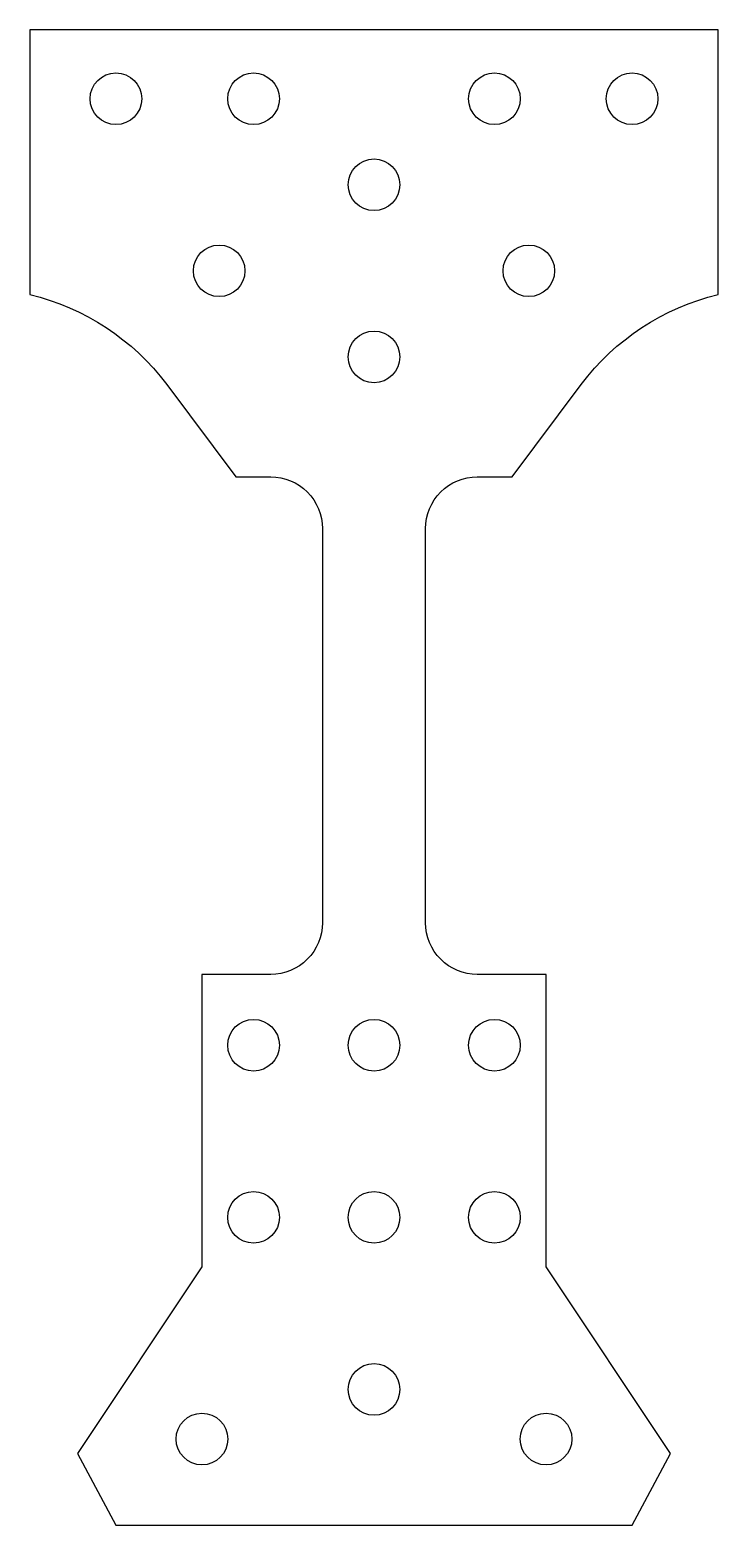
# Model space of a CAD drawing. Header units: millimetres. Extents: x -20 to 20, y 8 to 94.9.
import ezdxf

# ---------------------------------------------------------------- set-up
doc = ezdxf.new("R2010")
doc.units = ezdxf.units.MM

msp = doc.modelspace()

# ---------------------------------------------------------------- linework, layer by layer
msp.add_lwpolyline([(-17.226, 12.16), (-15, 8), (15, 8), (17.226, 12.16), (10, 23), (10, 40), (6, 40, -0.414214), (3, 43), (3, 65.912, -0.414214), (6, 68.912), (8.022, 68.912), (12.05, 74.283, -0.175008), (20, 79.501), (20, 94.883), (-20, 94.883), (-20, 79.501, -0.175008), (-12.05, 74.283), (-8.022, 68.912), (-6, 68.912, -0.414214), (-3, 65.912), (-3, 43, -0.414214), (-6, 40), (-10, 40), (-10, 23)], format="xyb", close=True)
for centre in [(-15, 90.883), (-7, 90.883), (7, 90.883), (15, 90.883), (0, 85.883), (-9, 80.883), (9, 80.883), (0, 75.883), (-7, 35.883), (0, 35.883), (7, 35.883), (-7, 25.883), (0, 25.883), (7, 25.883), (0, 15.883), (-10, 13), (10, 13)]:
    msp.add_circle(centre, 1.5)

doc.saveas('drawing.dxf')
